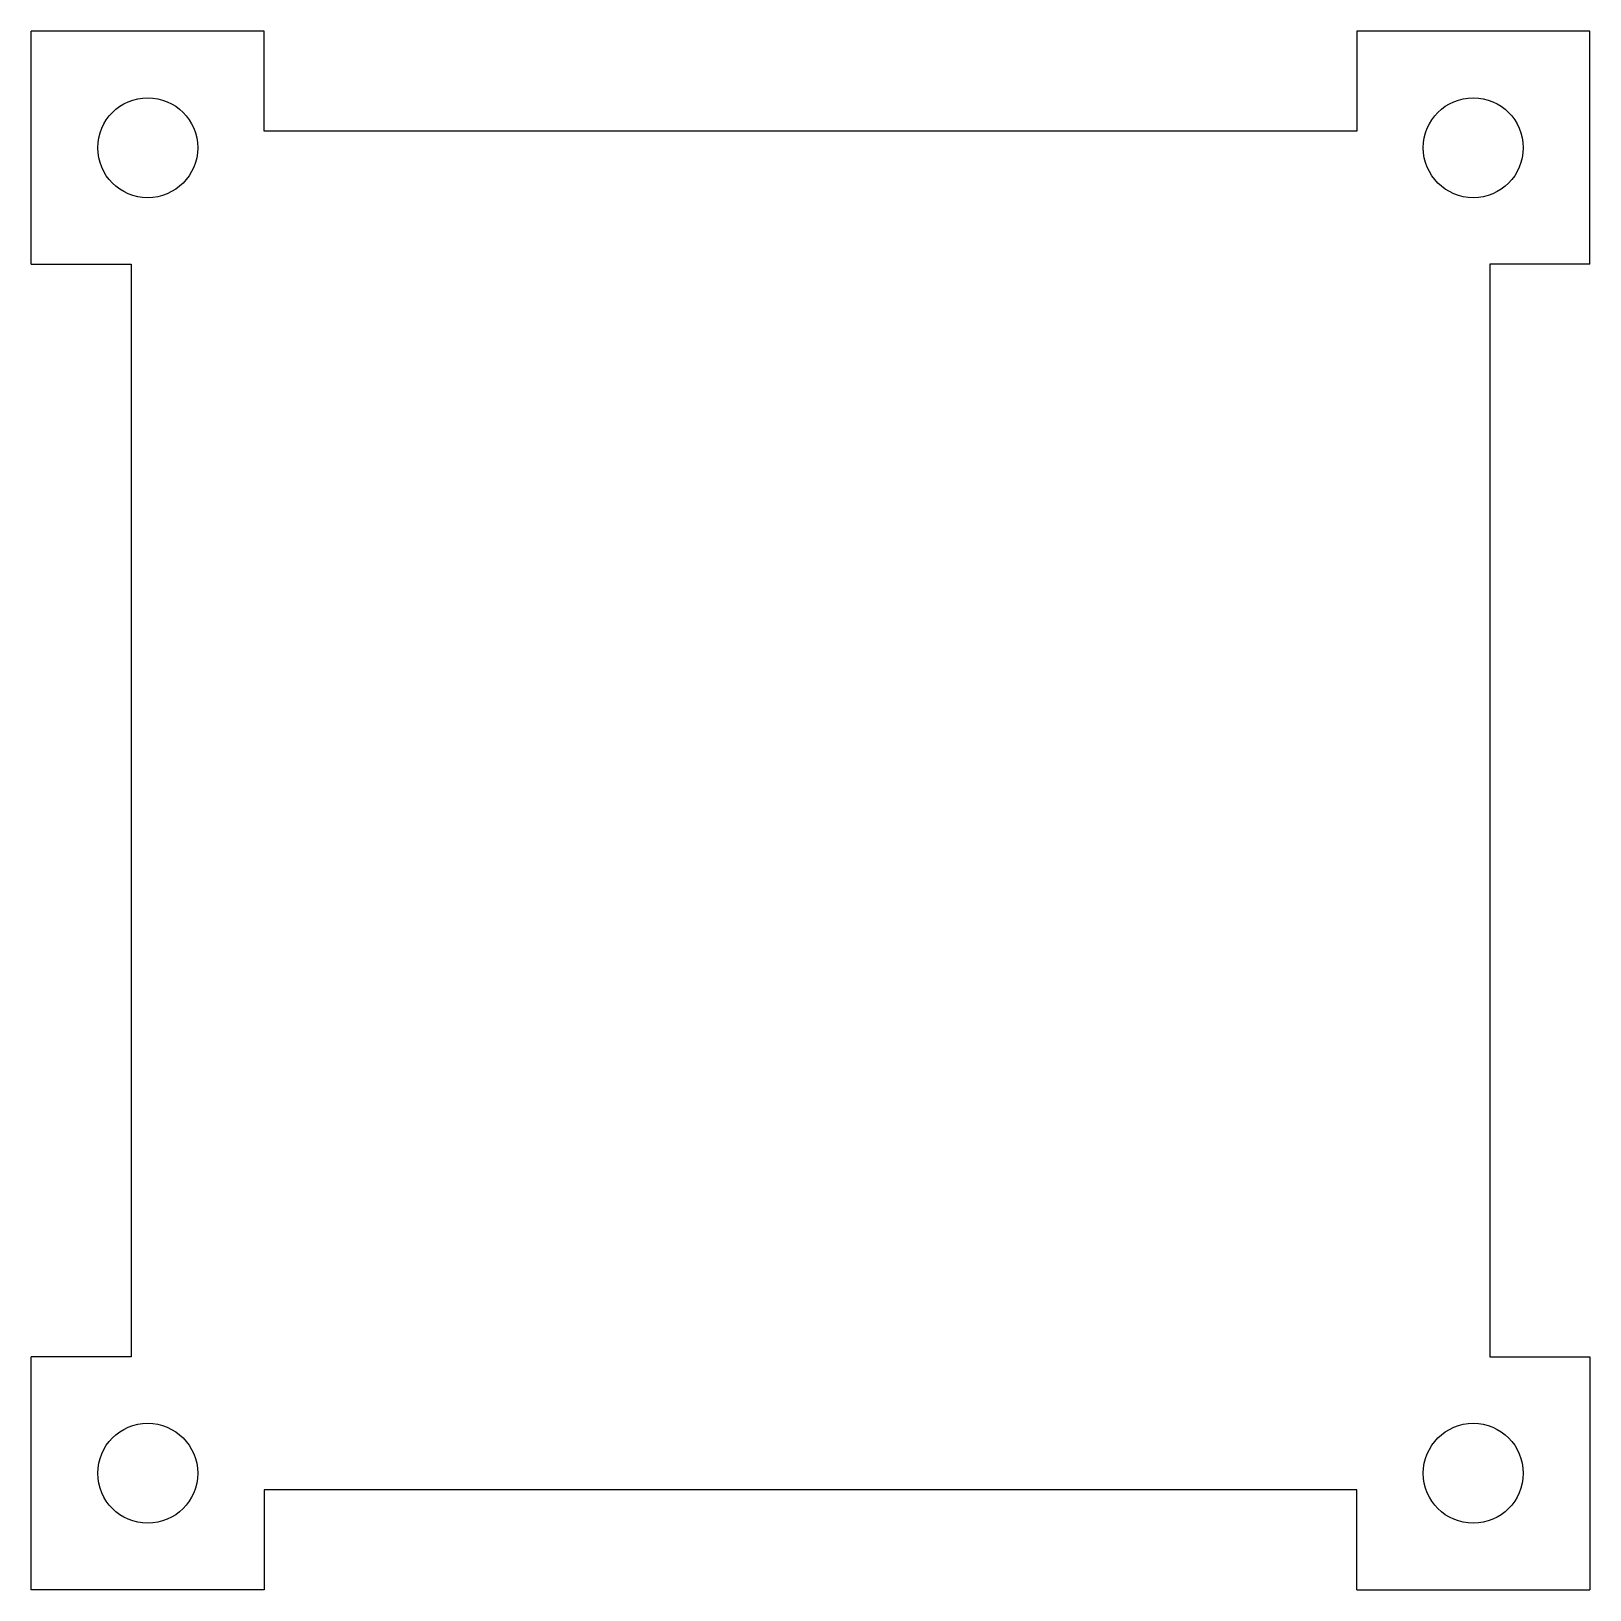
# Model space of a CAD drawing. Header units: millimetres. Extents: x 0 to 46.8, y -46.8 to 0.
import ezdxf

# ---------------------------------------------------------------- set-up
doc = ezdxf.new("R2010")
doc.units = ezdxf.units.MM
doc.layers.get('0').update_dxf_attribs({"linetype": 'CONTINUOUS'})

msp = doc.modelspace()

# ---------------------------------------------------------------- linework, layer by layer
for p, q in [((7, 0), (0, 0)), ((0, -7), (0, 0)), ((7, -3), (7, 0)), ((39.8, 0), (39.8, -3)), ((46.8, 0), (39.8, 0)), ((46.8, -7), (46.8, 0)), ((39.8, -3), (7, -3)), ((0, -7), (3, -7)), ((3, -7), (3, -39.8)), ((46.8, -7), (43.8, -7)), ((43.8, -7), (43.8, -39.8)), ((3, -39.8), (0, -39.8)), ((0, -46.8), (0, -39.8)), ((43.8, -39.8), (46.8, -39.8)), ((46.8, -39.8), (46.8, -46.8)), ((39.8, -43.8), (7, -43.8)), ((7, -43.8), (7, -46.8)), ((39.8, -46.8), (39.8, -43.8)), ((7, -46.8), (0, -46.8)), ((39.8, -46.8), (46.8, -46.8))]:
    msp.add_line(p, q)
for centre in [(3.5, -3.5), (43.3, -3.5), (3.5, -43.3), (43.3, -43.3)]:
    msp.add_circle(centre, 1.5)

doc.saveas('drawing.dxf')
